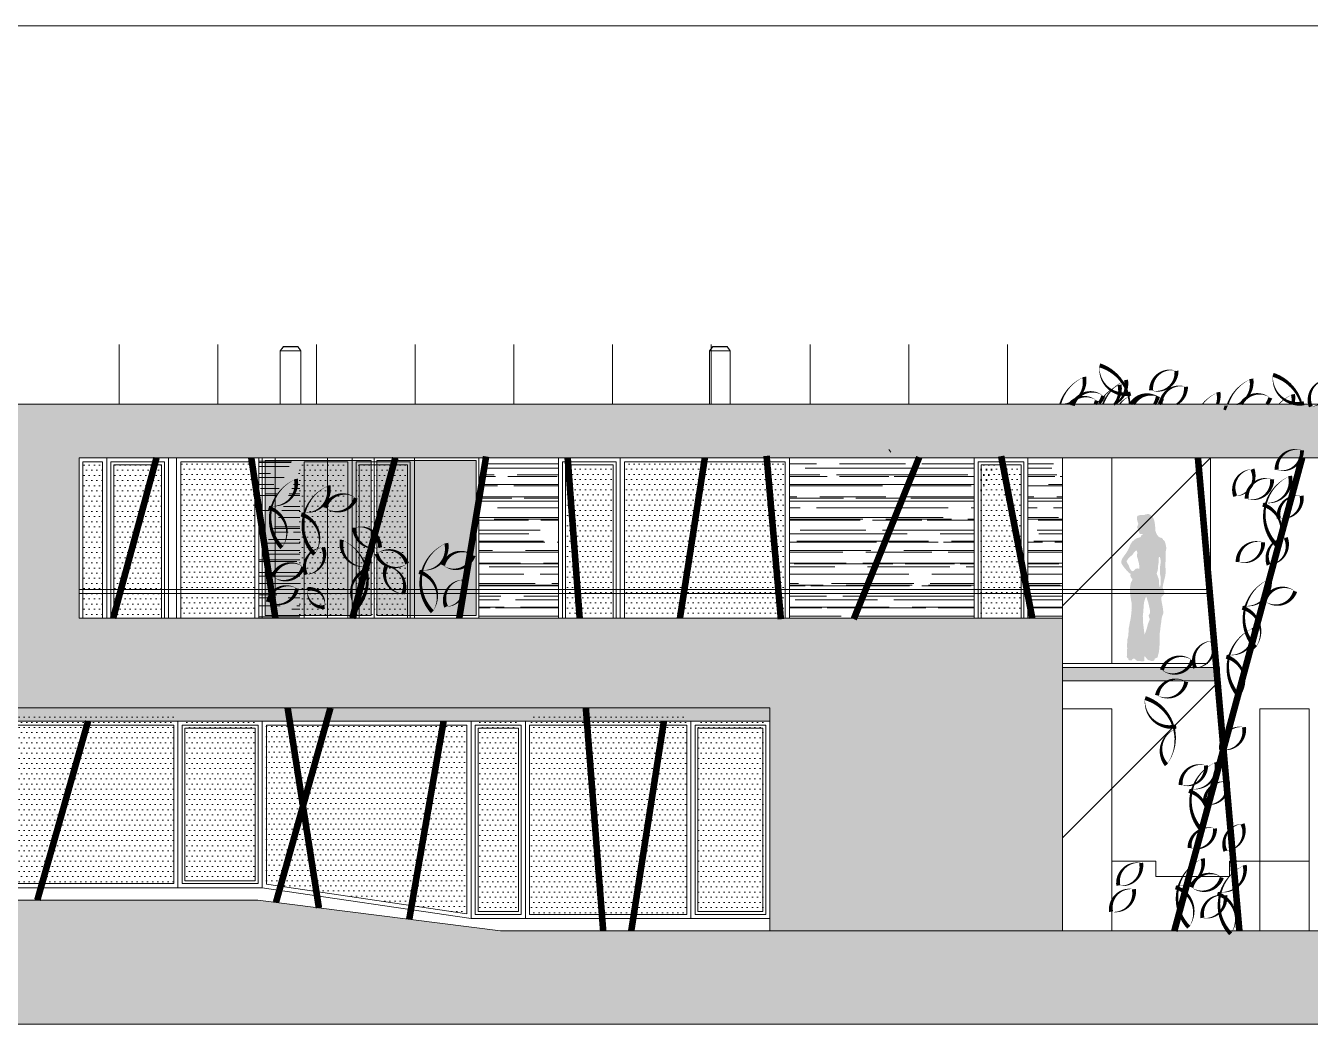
# Model space of a CAD drawing. Header units: metres. Extents: x -183 to 791, y -436 to 125.
# Drawn here: x 516.17 to 531.78, y -312.04 to -299.91 of the extents above; entities that cross this region are included whole.
import ezdxf

# ---------------------------------------------------------------- set-up
doc = ezdxf.new("R2010")
doc.units = ezdxf.units.M
doc.header["$MEASUREMENT"] = 0
doc.header["$XCLIPFRAME"] = 2
for name, color, linetype in [('01_SILNE', 1, 'Continuous'), ('okna', 4, 'Continuous'), ('SRAFA', 251, 'Continuous'), ('srafa fasada', 253, 'Continuous'), ('SRAFY', 3, 'Continuous'), ('SRAFY-TERÉN', 252, 'Continuous'), ('stafaz', 254, 'Continuous'), ('zariz.predmety', 203, 'Continuous')]:
    doc.layers.add(name, color=color, linetype=linetype)
doc.layers.add('FL', color=2, linetype='Continuous', plot=False)
doc.layers.add('FLOATING-WINDOWS', color=2, linetype='Continuous', plot=False)
doc.layers.add('nosne zdivo', color=6, linetype='Continuous', lineweight=50)
picture_1 = doc.add_image_def('image2.jpg', size_in_pixel=(1024, 512))
pattern_1 = [(0, (-0.158707, -2e-13), (0.03125, 0.0625), [0, -0.0625])]
pattern_2 = [(0, (0, 93.51336), (0.44, 0.2), [3, -0.4, 1, -0.2]), (0, (0.266, 93.61336), (-0.2, 0.266), [0.6, -0.066, 1.2, -0.15]), (0, (0.1, 93.68336), (1.04, 0.134), [1.6, -0.28, 0.8, -0.2])]
pattern_3 = [(0, (0, 93.513364), (0.03125, 0.0625), [0, -0.0625])]

msp = doc.modelspace()

# ---------------------------------------------------------------- hatches: boundary and pattern name
at = {"layer": 'FL', "linetype": 'Continuous', "lineweight": 0}
h = msp.add_hatch(dxfattribs=at)
h.set_pattern_fill('ANSI31', color=256, style=0)
edge = h.paths.add_edge_path()
edge.add_line((525.212, -305.16), (528.77, -305.16))
at = {"layer": 'nosne zdivo', "linetype": 'Continuous', "lineweight": 0}
msp.add_hatch(color=54, dxfattribs=at).paths.add_polyline_path([(528.35, -306.842), (528.35, -307.11), (528.402, -307.11)])
at = {"layer": 'SRAFA', "linetype": 'Continuous', "lineweight": 0}
h = msp.add_hatch(dxfattribs=at)
h.set_pattern_fill('DOTS', color=256, style=0)
h.paths.add_polyline_path([(517.1, -305.21), (516.862, -305.21), (516.862, -306.76), (517.1, -306.76)])
h = msp.add_hatch(dxfattribs=at)
h.set_pattern_fill('DOTS', color=256, style=0)
h.paths.add_polyline_path([(517.818, -305.245), (517.235, -305.245), (517.235, -306.76), (517.818, -306.76)])
h = msp.add_hatch(dxfattribs=at)
h.set_pattern_fill('DOTS', color=256, style=0)
h.set_pattern_definition(pattern_3)
h.paths.add_polyline_path([(518.95, -305.44), (518.916, -305.21), (518.05, -305.21), (518.05, -306.76), (518.95, -306.76)])
h = msp.add_hatch(dxfattribs=at)
h.set_pattern_fill('AR-RROOF', color=256, scale=0.2, style=0)
h.paths.add_polyline_path([(519.416, -305.16), (519, -305.16), (519, -306.077)])
for points in [[(519.076, -305.195), (520.365, -305.195), (520.365, -307.075), (519.076, -307.075)], [(520.435, -305.195), (521.64, -305.195), (521.64, -307.075), (520.435, -307.075)]]:
    msp.add_hatch(color=254, dxfattribs=at).paths.add_polyline_path(points)
h = msp.add_hatch(dxfattribs=at)
h.set_pattern_fill('DOTS', color=256, style=0)
h.set_pattern_definition(pattern_1)
h.paths.add_polyline_path([(519.491, -305.21), (520.041, -305.21), (520.041, -307.11), (519.491, -307.11)])
h = msp.add_hatch(dxfattribs=at)
h.set_pattern_fill('DOTS', color=256, style=0)
h.set_pattern_definition(pattern_1)
h.paths.add_polyline_path([(520.176, -305.245), (520.806, -305.245), (520.806, -307.11), (520.176, -307.11)])
h = msp.add_hatch(dxfattribs=at)
h.set_pattern_fill('AR-RROOF', color=256, scale=0.2, style=0)
h.set_pattern_definition(pattern_2)
h.paths.add_polyline_path([(522.641, -305.16), (521.76, -305.16), (521.675, -305.672), (521.675, -307.11), (522.641, -307.11)])
h = msp.add_hatch(dxfattribs=at)
h.set_pattern_fill('DOTS', color=256, style=0)
h.set_pattern_definition(pattern_3)
h.paths.add_polyline_path([(522.76, -305.245), (522.726, -305.245), (522.726, -307.11), (522.9, -307.11)])
h = msp.add_hatch(dxfattribs=at)
h.set_pattern_fill('DOTS', color=256, style=0)
h.set_pattern_definition(pattern_3)
h.paths.add_polyline_path([(523.309, -305.245), (522.76, -305.245), (522.9, -307.11), (523.309, -307.11)])
h = msp.add_hatch(dxfattribs=at)
h.set_pattern_fill('DOTS', color=256, style=0)
h.set_pattern_definition(pattern_3)
h.paths.add_polyline_path([(524.008, -305.21), (523.444, -305.21), (523.444, -307.11), (523.849, -307.11)])
h = msp.add_hatch(dxfattribs=at)
h.set_pattern_fill('DOTS', color=256, style=0)
h.set_pattern_definition(pattern_3)
h.paths.add_polyline_path([(524.994, -305.21), (524.008, -305.21), (523.849, -307.11), (525.161, -307.11)])
h = msp.add_hatch(dxfattribs=at)
h.set_pattern_fill('DOTS', color=256, style=0)
h.set_pattern_definition(pattern_3)
h.paths.add_polyline_path([(525.4, -305.21), (524.994, -305.21), (525.161, -307.11), (525.4, -307.11)])
h = msp.add_hatch(dxfattribs=at)
h.set_pattern_fill('AR-RROOF', color=256, scale=0.2, style=0)
h.set_pattern_definition(pattern_2)
h.paths.add_polyline_path([(526.845, -305.16), (525.45, -305.16), (525.45, -307.11), (526.056, -307.11)])
h = msp.add_hatch(dxfattribs=at)
h.set_pattern_fill('AR-RROOF', color=256, scale=0.2, style=0)
h.set_pattern_definition(pattern_2)
h.paths.add_polyline_path([(527.694, -305.16), (526.845, -305.16), (526.056, -307.11), (527.694, -307.11)])
h = msp.add_hatch(dxfattribs=at)
h.set_pattern_fill('DOTS', color=256, style=0)
h.paths.add_polyline_path([(527.948, -305.245), (527.779, -305.245), (527.779, -305.618)], flags=17)
h = msp.add_hatch(dxfattribs=at)
h.set_pattern_fill('DOTS', color=256, style=0)
h.set_pattern_definition(pattern_3)
h.paths.add_polyline_path([(528.045, -305.245), (527.779, -305.245), (527.779, -307.11), (528.265, -307.11), (528.265, -306.398)])
h = msp.add_hatch(dxfattribs=at)
h.set_pattern_fill('DOTS', color=256, style=0)
h.set_pattern_definition(pattern_3)
h.paths.add_polyline_path([(528.265, -305.245), (528.045, -305.245), (528.265, -306.398)], flags=17)
h = msp.add_hatch(dxfattribs=at)
h.set_pattern_fill('AR-RROOF', color=256, scale=0.2, style=0)
h.set_pattern_definition(pattern_2)
h.paths.add_polyline_path([(528.77, -305.16), (528.35, -305.16), (528.35, -306.842), (528.402, -307.11), (528.77, -307.11)])
h = msp.add_hatch(dxfattribs=at)
h.set_pattern_fill('AR-RROOF', color=256, scale=0.2, style=0)
h.paths.add_polyline_path([(519.5, -305.314), (519, -306.416), (519, -306.76), (519.5, -306.76)])
h = msp.add_hatch(dxfattribs=at)
h.set_pattern_fill('DOTS', color=256, style=0)
h.paths.add_polyline_path([(517.1, -306.81), (516.862, -306.81), (516.862, -307.11), (517.1, -307.11)])
h = msp.add_hatch(dxfattribs=at)
h.set_pattern_fill('DOTS', color=256, style=0)
h.paths.add_polyline_path([(517.818, -306.81), (517.235, -306.81), (517.235, -307.11), (517.818, -307.11)])
h = msp.add_hatch(dxfattribs=at)
h.set_pattern_fill('DOTS', color=256, style=0)
h.set_pattern_definition(pattern_3)
h.paths.add_polyline_path([(518.95, -306.81), (518.05, -306.81), (518.05, -307.11), (518.95, -307.11)])
h = msp.add_hatch(dxfattribs=at)
h.set_pattern_fill('AR-RROOF', color=256, scale=0.2, style=0)
h.paths.add_polyline_path([(519.5, -306.81), (519, -306.81), (519, -307.11), (519.5, -307.11)])
h = msp.add_hatch(dxfattribs=at)
h.set_pattern_fill('DOTS', color=256, style=0)
h.set_pattern_definition([(0, (0.86537, -3e-13), (0.03125, 0.0625), [0, -0.0625])])
h.paths.add_polyline_path([(515.516, -308.31), (517.966, -308.31), (517.966, -310.335), (515.516, -310.335)])
h = msp.add_hatch(dxfattribs=at)
h.set_pattern_fill('DOTS', color=256, style=0)
h.paths.add_polyline_path([(518.956, -308.345), (518.101, -308.345), (518.101, -310.3), (518.956, -310.3)])
h = msp.add_hatch(dxfattribs=at)
h.set_pattern_fill('DOTS', color=256, style=0)
h.set_pattern_definition(pattern_3)
h.paths.add_polyline_path([(519.091, -308.41), (519.091, -310.342), (521.53, -310.702), (521.53, -308.41)])
h = msp.add_hatch(dxfattribs=at)
h.set_pattern_fill('DOTS', color=256, style=0)
h.paths.add_polyline_path([(521.665, -308.345), (522.155, -308.345), (522.155, -310.675), (521.665, -310.675)])
h = msp.add_hatch(dxfattribs=at)
h.set_pattern_fill('DOTS', color=256, style=0)
h.paths.add_polyline_path([(522.29, -308.31), (524.202, -308.31), (524.202, -310.71), (522.29, -310.71)])
h = msp.add_hatch(dxfattribs=at)
h.set_pattern_fill('DOTS', color=256, style=0)
h.paths.add_polyline_path([(524.337, -308.345), (525.127, -308.345), (525.127, -310.675), (524.337, -310.675)])
at = {"layer": 'srafa fasada', "linetype": 'Continuous', "lineweight": 0}
msp.add_hatch(color=253, dxfattribs=at).paths.add_polyline_path([(516.815, -305.16), (532.263, -305.16), (532.263, -304.51), (531.888, -304.51, -0.111208), (531.788, -304.538, -0.030698), (531.778, -304.51), (529.405, -304.51, -0.011226), (529.394, -304.516, 0.00708), (529.399, -304.51), (514.48, -304.51), (514.48, -308.2), (525.212, -308.2), (525.212, -310.91), (528.77, -310.91), (528.77, -308.21), (528.77, -307.11), (516.815, -307.11)])
at = {"layer": 'SRAFY', "linetype": 'Continuous', "lineweight": 0}
for points in [[(530.64, -307.71), (530.412, -307.71, -0.033317), (530.381, -307.714, -0.004019), (530.379, -307.71), (530.297, -307.71, -0.388227), (529.978, -307.739, -0.032603), (529.989, -307.71), (528.77, -307.71), (528.77, -307.87), (530.058, -307.87, -0.20925), (530.248, -307.87), (530.543, -307.87), (530.654, -307.87)], [(525.212, -308.2), (514.48, -308.2), (513.543, -308.2, -0.079457), (513.505, -308.36), (525.212, -308.36)]]:
    msp.add_hatch(color=44, dxfattribs=at).paths.add_polyline_path(points)
msp.add_hatch(color=44, dxfattribs=at).paths.add_polyline_path([(530.297, -307.71), (529.989, -307.71, 0.032603), (529.978, -307.739, 0.388227)], flags=17)
msp.add_hatch(color=54, dxfattribs=at).paths.add_polyline_path([(515.291, -309.789), (516.476, -309.789), (516.476, -310.043), (515.291, -310.043)], flags=9)
h = msp.add_hatch(dxfattribs=at)
h.set_pattern_fill('DOTS', color=256, scale=0.5, style=0)
h.paths.add_polyline_path([(516.231, -309.789), (517.416, -309.789), (517.416, -310.043), (516.231, -310.043)], flags=9)
at = {"layer": 'SRAFY-TERÉN', "linetype": 'Continuous', "lineweight": 0}
msp.add_hatch(color=256, dxfattribs=at).paths.add_polyline_path([(543.77, -310.91), (541.575, -310.91), (541.575, -310.914), (541.153, -310.914), (541.153, -310.91), (530.835, -310.91, -0.032805), (530.813, -310.944, -0.021832), (530.783, -310.91), (521.936, -310.91), (518.986, -310.535), (508.562, -310.535, -0.013742), (508.557, -310.547, -0.069979), (508.492, -310.535), (507.93, -310.535), (507.93, -312.044), (543.77, -312.044)])
at = {"layer": 'stafaz', "linetype": 'Continuous', "ltscale": 0.001}
h = msp.add_hatch(color=256, dxfattribs=at)
h.paths.add_polyline_path([(529.598, -306.691), (529.601, -306.677), (529.61, -306.661), (529.617, -306.646), (529.62, -306.634), (529.607, -306.622), (529.601, -306.612), (529.596, -306.595), (529.596, -306.582), (529.597, -306.57), (529.581, -306.562), (529.57, -306.551), (529.559, -306.537), (529.548, -306.527), (529.539, -306.517), (529.527, -306.502), (529.516, -306.489), (529.505, -306.473), (529.497, -306.462), (529.491, -306.452), (529.486, -306.442), (529.483, -306.43), (529.483, -306.418), (529.487, -306.408), (529.491, -306.397), (529.495, -306.387), (529.501, -306.377), (529.508, -306.367), (529.517, -306.353), (529.526, -306.341), (529.537, -306.328), (529.545, -306.317), (529.551, -306.305), (529.56, -306.292), (529.568, -306.278), (529.572, -306.268), (529.579, -306.254), (529.584, -306.243), (529.588, -306.229), (529.593, -306.218), (529.599, -306.206), (529.606, -306.196), (529.614, -306.183), (529.627, -306.171), (529.638, -306.161), (529.654, -306.149), (529.667, -306.14), (529.677, -306.136), (529.687, -306.134), (529.698, -306.131), (529.708, -306.128), (529.719, -306.123), (529.727, -306.109), (529.727, -306.099), (529.74, -306.097), (529.747, -306.087), (529.732, -306.085), (529.722, -306.085), (529.712, -306.085), (529.702, -306.074), (529.699, -306.06), (529.692, -306.046), (529.689, -306.034), (529.686, -306.024), (529.678, -306.012), (529.677, -306.002), (529.679, -305.992), (529.685, -305.982), (529.689, -305.971), (529.691, -305.96), (529.679, -305.925), (529.676, -305.913), (529.674, -305.9), (529.674, -305.889), (529.676, -305.879), (529.682, -305.867), (529.693, -305.862), (529.706, -305.858), (529.718, -305.856), (529.732, -305.855), (529.744, -305.855), (529.757, -305.855), (529.768, -305.854), (529.779, -305.849), (529.793, -305.846), (529.807, -305.843), (529.823, -305.846), (529.841, -305.856), (529.851, -305.867), (529.865, -305.88), (529.871, -305.891), (529.879, -305.907), (529.884, -305.919), (529.887, -305.933), (529.89, -305.947), (529.892, -305.96), (529.893, -305.971), (529.894, -305.986), (529.897, -306.002), (529.897, -306.015), (529.897, -306.032), (529.899, -306.047), (529.903, -306.06), (529.907, -306.073), (529.913, -306.086), (529.92, -306.097), (529.929, -306.109), (529.938, -306.119), (529.953, -306.129), (529.967, -306.132), (529.978, -306.137), (529.989, -306.145), (529.991, -306.156), (530.003, -306.164), (530.014, -306.18), (530.019, -306.196), (530.023, -306.209), (530.026, -306.225), (530.029, -306.238), (530.031, -306.251), (530.031, -306.265), (530.029, -306.277), (530.026, -306.287), (530.025, -306.299), (530.023, -306.316), (530.023, -306.329), (530.023, -306.342), (530.023, -306.353), (530.024, -306.364), (530.024, -306.374), (530.024, -306.387), (530.024, -306.403), (530.023, -306.417), (530.021, -306.428), (530.019, -306.441), (530.019, -306.452), (530.019, -306.465), (530.02, -306.477), (530.021, -306.493), (530.023, -306.511), (530.024, -306.523), (530.024, -306.534), (530.025, -306.55), (530.022, -306.568), (530.021, -306.583), (530.018, -306.597), (530.015, -306.609), (530.012, -306.624), (530.008, -306.638), (530.005, -306.65), (530.002, -306.664), (529.998, -306.675), (529.997, -306.687), (529.992, -306.7), (529.99, -306.712), (529.989, -306.727), (529.989, -306.743), (529.993, -306.753), (529.997, -306.763), (530.003, -306.78), (530.007, -306.792), (530.008, -306.802), (530.003, -306.817), (529.993, -306.833), (529.981, -306.845), (529.971, -306.854), (529.972, -306.868), (529.972, -306.883), (529.972, -306.893), (529.975, -306.908), (529.979, -306.93), (529.981, -306.942), (529.983, -306.952), (529.986, -306.967), (529.989, -306.984), (529.993, -307.006), (529.993, -307.018), (529.995, -307.03), (529.995, -307.041), (529.994, -307.052), (529.991, -307.062), (529.983, -307.08), (529.978, -307.099), (529.973, -307.126), (529.971, -307.139), (529.971, -307.152), (529.969, -307.162), (529.967, -307.173), (529.964, -307.193), (529.963, -307.205), (529.961, -307.219), (529.959, -307.232), (529.958, -307.245), (529.957, -307.256), (529.955, -307.267), (529.954, -307.278), (529.952, -307.288), (529.951, -307.31), (529.951, -307.335), (529.951, -307.349), (529.951, -307.359), (529.951, -307.372), (529.951, -307.386), (529.951, -307.404), (529.95, -307.418), (529.949, -307.429), (529.949, -307.44), (529.947, -307.451), (529.947, -307.463), (529.946, -307.476), (529.945, -307.488), (529.943, -307.507), (529.94, -307.528), (529.938, -307.538), (529.933, -307.552), (529.93, -307.565), (529.926, -307.585), (529.916, -307.591), (529.904, -307.596), (529.894, -307.595), (529.89, -307.609), (529.883, -307.623), (529.869, -307.629), (529.851, -307.629), (529.84, -307.626), (529.83, -307.623), (529.811, -307.617), (529.798, -307.607), (529.787, -307.593), (529.776, -307.579), (529.765, -307.573), (529.764, -307.585), (529.764, -307.596), (529.763, -307.608), (529.765, -307.618), (529.765, -307.629), (529.754, -307.633), (529.741, -307.633), (529.73, -307.633), (529.718, -307.631), (529.707, -307.63), (529.691, -307.629), (529.677, -307.628), (529.665, -307.62), (529.655, -307.609), (529.641, -307.601), (529.628, -307.601), (529.617, -307.609), (529.615, -307.621), (529.604, -307.622), (529.588, -307.622), (529.577, -307.621), (529.571, -307.611), (529.571, -307.599), (529.557, -307.593), (529.551, -307.581), (529.552, -307.564), (529.553, -307.549), (529.553, -307.535), (529.553, -307.524), (529.553, -307.505), (529.555, -307.491), (529.556, -307.48), (529.556, -307.47), (529.554, -307.448), (529.554, -307.432), (529.556, -307.413), (529.559, -307.395), (529.558, -307.384), (529.558, -307.37), (529.563, -307.35), (529.566, -307.339), (529.569, -307.322), (529.571, -307.307), (529.57, -307.293), (529.572, -307.283), (529.573, -307.273), (529.572, -307.251), (529.574, -307.239), (529.575, -307.227), (529.58, -307.209), (529.583, -307.188), (529.585, -307.177), (529.587, -307.166), (529.589, -307.156), (529.595, -307.135), (529.596, -307.123), (529.598, -307.112), (529.6, -307.101), (529.604, -307.083), (529.604, -307.068), (529.605, -307.058), (529.606, -307.048), (529.607, -307.037), (529.609, -307.019), (529.608, -307.002), (529.61, -306.987), (529.61, -306.974), (529.61, -306.962), (529.61, -306.951), (529.61, -306.941), (529.61, -306.928), (529.608, -306.914), (529.605, -306.9), (529.602, -306.885), (529.6, -306.868), (529.597, -306.853), (529.595, -306.83), (529.593, -306.816), (529.591, -306.801), (529.591, -306.785), (529.591, -306.774), (529.591, -306.759), (529.591, -306.749), (529.591, -306.733), (529.593, -306.722), (529.595, -306.707)])
h.paths.add_polyline_path([(529.782, -306.853), (529.777, -306.866), (529.772, -306.877), (529.77, -306.888), (529.766, -306.899), (529.762, -306.914), (529.759, -306.931), (529.758, -306.945), (529.756, -306.959), (529.755, -306.977), (529.755, -306.989), (529.753, -307.003), (529.753, -307.013), (529.751, -307.03), (529.751, -307.041), (529.749, -307.052), (529.748, -307.065), (529.746, -307.079), (529.746, -307.092), (529.747, -307.103), (529.748, -307.124), (529.748, -307.145), (529.749, -307.161), (529.75, -307.177), (529.753, -307.193), (529.754, -307.207), (529.756, -307.22), (529.757, -307.233), (529.759, -307.244), (529.76, -307.256), (529.761, -307.267), (529.763, -307.279), (529.764, -307.291), (529.766, -307.305), (529.774, -307.292), (529.779, -307.281), (529.785, -307.263), (529.79, -307.249), (529.795, -307.231), (529.798, -307.218), (529.803, -307.2), (529.808, -307.181), (529.814, -307.165), (529.818, -307.154), (529.823, -307.141), (529.83, -307.128), (529.829, -307.114), (529.824, -307.104), (529.82, -307.093), (529.818, -307.082), (529.819, -307.072), (529.827, -307.059), (529.834, -307.047), (529.834, -307.03), (529.832, -307.008), (529.827, -306.985), (529.823, -306.971), (529.82, -306.952), (529.817, -306.94), (529.813, -306.924), (529.807, -306.904), (529.803, -306.891), (529.799, -306.881), (529.796, -306.868), (529.791, -306.858), (529.784, -306.842)], flags=16)
h.paths.add_polyline_path([(529.943, -306.688), (529.945, -306.706), (529.946, -306.716), (529.946, -306.731), (529.957, -306.722), (529.962, -306.709), (529.962, -306.697), (529.962, -306.685), (529.962, -306.673), (529.963, -306.661), (529.963, -306.65), (529.963, -306.638), (529.963, -306.626), (529.963, -306.615), (529.961, -306.6), (529.959, -306.59), (529.955, -306.573), (529.954, -306.562), (529.953, -306.544), (529.953, -306.533), (529.953, -306.517), (529.953, -306.505), (529.955, -306.492), (529.956, -306.48), (529.958, -306.465), (529.96, -306.453), (529.962, -306.442), (529.962, -306.431), (529.962, -306.42), (529.962, -306.41), (529.96, -306.393), (529.956, -306.374), (529.952, -306.363), (529.942, -306.367), (529.938, -306.383), (529.939, -306.393), (529.94, -306.405), (529.94, -306.416), (529.939, -306.431), (529.936, -306.443), (529.935, -306.454), (529.933, -306.466), (529.931, -306.477), (529.931, -306.489), (529.93, -306.5), (529.928, -306.52), (529.925, -306.532), (529.921, -306.545), (529.917, -306.555), (529.915, -306.567), (529.919, -306.58), (529.923, -306.591), (529.93, -306.607), (529.933, -306.617), (529.939, -306.632), (529.942, -306.647), (529.942, -306.665), (529.943, -306.677)], flags=16)
h.paths.add_polyline_path([(529.701, -306.509), (529.704, -306.498), (529.704, -306.486), (529.704, -306.475), (529.702, -306.464), (529.699, -306.45), (529.698, -306.439), (529.693, -306.421), (529.689, -306.408), (529.686, -306.393), (529.682, -306.382), (529.678, -306.369), (529.676, -306.357), (529.676, -306.345), (529.677, -306.331), (529.679, -306.319), (529.677, -306.305), (529.673, -306.294), (529.666, -306.284), (529.638, -306.31), (529.632, -306.321), (529.625, -306.331), (529.616, -306.342), (529.602, -306.354), (529.59, -306.364), (529.575, -306.377), (529.566, -306.389), (529.558, -306.401), (529.551, -306.412), (529.551, -306.425), (529.556, -306.435), (529.562, -306.449), (529.572, -306.462), (529.576, -306.473), (529.58, -306.484), (529.584, -306.494), (529.59, -306.51), (529.601, -306.523), (529.61, -306.533), (529.621, -306.539), (529.632, -306.535), (529.643, -306.525), (529.654, -306.514), (529.665, -306.507), (529.678, -306.505), (529.691, -306.506)], flags=16)

# ---------------------------------------------------------------- linework, layer by layer
at = {"linetype": 'Continuous', "lineweight": 0}
for p, q in [((530.538, -307.66), (528.77, -307.66)), ((530.678, -307.71), (528.77, -307.71)), ((530.543, -307.87), (528.77, -307.87)), ((528.77, -308.21), (528.77, -310.91)), ((531.17, -308.21), (531.17, -310.91))]:
    msp.add_line(p, q, dxfattribs=at)
at = {"layer": '01_SILNE', "linetype": 'Continuous', "lineweight": 0}
for p, q in [((521.58, -304.51), (514.48, -304.51)), ((532.263, -304.51), (521.58, -304.51)), ((516.815, -305.16), (532.263, -305.16)), ((516.815, -307.11), (528.77, -307.11)), ((528.77, -307.11), (528.77, -310.91)), ((525.212, -308.2), (514.48, -308.2)), ((525.212, -310.91), (525.212, -308.2)), ((518.986, -310.535), (507.93, -310.535)), ((518.986, -310.535), (521.936, -310.91)), ((521.936, -310.91), (543.77, -310.91))]:
    msp.add_line(p, q, dxfattribs=at)
at = {"layer": 'FLOATING-WINDOWS', "linetype": 'Continuous', "lineweight": 0}
for p, q in [((519.125, -305.16), (521.675, -305.16)), ((530.569, -305.16), (528.77, -306.959)), ((530.678, -307.87), (528.77, -309.778))]:
    msp.add_line(p, q, dxfattribs=at)
at = {"layer": 'FLOATING-WINDOWS', "color": 254, "linetype": 'Continuous', "lineweight": 0}
msp.add_line((530.543, -307.87), (530.678, -307.87), dxfattribs=at)
at = {"layer": 'FLOATING-WINDOWS', "linetype": 'Continuous', "lineweight": 0, "flags": 128}
for points in [[(514.48, -304.51), (514.48, -308.2), (525.212, -308.2), (525.212, -310.91), (528.77, -310.91), (528.77, -307.11), (516.815, -307.11), (516.815, -305.16), (532.263, -305.16), (532.263, -304.51)], [(507.93, -310.535), (507.93, -312.044), (543.77, -312.044), (543.77, -310.91), (521.936, -310.91), (518.986, -310.535)]]:
    msp.add_lwpolyline(points, close=True, dxfattribs=at)
at = {"layer": 'nosne zdivo', "linetype": 'Continuous', "lineweight": 0}
for p, q in [((517.3, -304.51), (517.3, -303.784)), ((518.5, -304.51), (518.5, -303.784)), ((519.7, -304.51), (519.7, -303.784)), ((520.9, -304.51), (520.9, -303.784)), ((522.1, -304.51), (522.1, -303.784)), ((523.3, -304.51), (523.3, -303.784)), ((524.5, -304.51), (524.5, -303.784)), ((525.7, -304.51), (525.7, -303.784)), ((526.9, -304.51), (526.9, -303.784)), ((528.1, -304.51), (528.1, -303.784)), ((530.678, -307.87), (530.678, -307.71))]:
    msp.add_line(p, q, dxfattribs=at)
at = {"layer": 'nosne zdivo', "linetype": 'Continuous', "lineweight": 0, "flags": 128}
msp.add_lwpolyline([(526.683, -305.094), (526.657, -305.061)], dxfattribs=at)
at = {"layer": 'okna', "linetype": 'Continuous', "lineweight": 0}
for p, q in [((517.9, -305.16), (517.9, -307.11)), ((517.9, -305.16), (518, -305.16)), ((519, -305.16), (519, -307.11)), ((519, -305.16), (519.6, -305.16)), ((519.041, -307.11), (519.041, -305.16)), ((521.675, -307.11), (521.675, -305.16)), ((530.53, -306.76), (516.815, -306.76)), ((529.37, -306.76), (516.815, -306.76)), ((530.532, -306.81), (516.815, -306.81)), ((529.37, -306.81), (516.815, -306.81)), ((528.35, -306.76), (530.53, -306.76)), ((528.35, -306.76), (530.53, -306.76)), ((528.77, -308.21), (529.37, -308.21)), ((528.77, -308.21), (529.37, -308.21)), ((529.37, -308.21), (529.37, -310.91)), ((529.37, -308.21), (529.37, -310.91)), ((529.37, -308.21), (529.37, -310.91)), ((529.37, -308.21), (529.37, -310.91)), ((531.17, -308.21), (531.77, -308.21)), ((531.17, -308.21), (531.17, -310.91)), ((531.17, -308.21), (531.77, -308.21)), ((531.77, -308.21), (531.77, -310.91)), ((531.77, -308.21), (531.77, -310.91)), ((529.37, -310.06), (529.906, -310.06)), ((529.906, -310.06), (529.906, -310.249)), ((530.801, -310.06), (531.77, -310.06)), ((530.801, -310.249), (530.801, -310.06)), ((529.906, -310.249), (530.801, -310.249)), ((519.041, -310.385), (521.58, -310.76)), ((524.252, -310.76), (525.212, -310.76))]:
    msp.add_line(p, q, dxfattribs=at)
for points in [[(516.815, -305.16), (517.9, -305.16), (517.9, -307.11), (516.815, -307.11)], [(516.815, -305.16), (517.15, -305.16), (517.15, -307.11), (516.815, -307.11)], [(516.862, -305.21), (517.1, -305.21), (517.1, -307.11), (516.862, -307.11)], [(517.15, -305.16), (517.903, -305.16), (517.903, -307.11), (517.15, -307.11)], [(517.2, -305.21), (517.853, -305.21), (517.853, -307.11), (517.2, -307.11)], [(517.235, -305.245), (517.818, -305.245), (517.818, -307.11), (517.235, -307.11)], [(518, -305.16), (519, -305.16), (519, -307.11), (518, -307.11)], [(518.05, -305.21), (518.95, -305.21), (518.95, -307.11), (518.05, -307.11)], [(519.041, -305.16), (520.4, -305.16), (520.4, -307.11), (519.041, -307.11)], [(519.076, -305.195), (520.365, -305.195), (520.365, -307.075), (519.076, -307.075)], [(520.4, -305.16), (521.675, -305.16), (521.675, -307.11), (520.4, -307.11)], [(520.435, -305.195), (521.64, -305.195), (521.64, -307.075), (520.435, -307.075)], [(522.641, -305.16), (523.394, -305.16), (523.394, -307.11), (522.641, -307.11)], [(522.691, -305.21), (523.344, -305.21), (523.344, -307.11), (522.691, -307.11)], [(522.726, -305.245), (523.309, -305.245), (523.309, -307.11), (522.726, -307.11)], [(523.394, -305.16), (525.45, -305.16), (525.45, -307.11), (523.394, -307.11)], [(523.444, -305.21), (525.4, -305.21), (525.4, -307.11), (523.444, -307.11)], [(527.694, -305.16), (528.35, -305.16), (528.35, -307.11), (527.694, -307.11)], [(527.744, -305.21), (528.3, -305.21), (528.3, -307.11), (527.744, -307.11)], [(527.779, -305.245), (528.265, -305.245), (528.265, -307.11), (527.779, -307.11)], [(515.466, -308.36), (518.016, -308.36), (518.016, -310.385), (515.466, -310.385)], [(515.516, -308.41), (517.966, -308.41), (517.966, -310.335), (515.516, -310.335)], [(518.016, -308.36), (519.041, -308.36), (519.041, -310.385), (518.016, -310.385)], [(518.066, -308.41), (518.991, -308.41), (518.991, -310.335), (518.066, -310.335)], [(519.041, -308.36), (519.041, -310.385), (521.58, -310.76), (521.58, -308.36)], [(519.091, -308.41), (519.091, -310.342), (521.53, -310.702), (521.53, -308.41)], [(521.58, -308.36), (522.24, -308.36), (522.24, -310.76), (521.58, -310.76)], [(521.63, -308.41), (522.19, -308.41), (522.19, -310.71), (521.63, -310.71)], [(522.24, -308.36), (524.252, -308.36), (524.252, -310.76), (522.24, -310.76)], [(522.29, -308.41), (524.202, -308.41), (524.202, -310.71), (522.29, -310.71)], [(524.302, -308.41), (525.162, -308.41), (525.162, -310.71), (524.302, -310.71)], [(518.101, -308.445), (518.956, -308.445), (518.956, -310.3), (518.101, -310.3)], [(521.665, -308.445), (522.155, -308.445), (522.155, -310.675), (521.665, -310.675)], [(524.337, -308.445), (525.127, -308.445), (525.127, -310.675), (524.337, -310.675)]]:
    msp.add_lwpolyline(points, close=True, dxfattribs=at)
for points in [[(530.538, -307.66), (529.37, -307.66), (529.37, -305.16), (530.569, -305.16), (530.569, -306.854)], [(530.538, -307.66), (529.37, -307.66), (529.37, -305.16), (530.569, -305.16)], [(521.58, -310.76), (521.58, -308.36), (525.212, -308.36), (525.212, -310.91)]]:
    msp.add_lwpolyline(points, dxfattribs=at)
at = {"layer": 'SRAFA', "linetype": 'Continuous', "lineweight": 0}
for p, q in [((519.26, -303.86), (519.298, -303.81)), ((519.26, -304.51), (519.26, -303.86)), ((519.26, -303.86), (519.51, -303.86)), ((519.298, -303.81), (519.472, -303.81)), ((519.51, -303.86), (519.472, -303.81)), ((519.51, -303.86), (519.51, -304.51)), ((524.48, -303.86), (524.518, -303.81)), ((524.48, -304.51), (524.48, -303.86)), ((524.48, -303.86), (524.73, -303.86)), ((524.518, -303.81), (524.692, -303.81)), ((524.73, -303.86), (524.692, -303.81)), ((524.73, -303.86), (524.73, -304.51))]:
    msp.add_line(p, q, dxfattribs=at)
for points in [[(519.2, -305.16), (519.833, -305.16), (519.833, -307.11), (519.2, -307.11)], [(519.55, -305.21), (520.083, -305.21), (520.083, -307.11), (519.55, -307.11)], [(520.133, -305.16), (520.891, -305.16), (520.891, -307.11), (520.133, -307.11)], [(520.183, -305.21), (520.841, -305.21), (520.841, -307.11), (520.183, -307.11)], [(520.218, -305.245), (520.806, -305.245), (520.806, -307.11), (520.218, -307.11)]]:
    msp.add_lwpolyline(points, close=True, dxfattribs=at)
at = {"layer": 'SRAFY', "linetype": 'Continuous', "lineweight": 0}
for p, q in [((521.373, -305.16), (526.646, -305.16)), ((522.915, -305.16), (523.068, -305.16)), ((524.685, -305.16), (524.839, -305.16)), ((528.77, -307.11), (528.77, -305.16)), ((524.087, -307.11), (523.933, -307.11))]:
    msp.add_line(p, q, dxfattribs=at)
at = {"layer": 'SRAFY', "color": 44, "linetype": 'Continuous', "lineweight": 0}
msp.add_line((525.212, -308.36), (508.93, -308.36), dxfattribs=at)
at = {"layer": 'SRAFY', "color": 44, "linetype": 'Continuous', "lineweight": 0, "const_width": 0.08, "flags": 128}
for points in [[(517.756, -305.16), (517.229, -307.11)], [(518.908, -305.16), (519.201, -307.11)], [(520.136, -307.11), (520.659, -305.16)], [(521.763, -305.144), (521.436, -307.11)], [(522.754, -305.16), (522.9, -307.11)], [(524.119, -307.11), (524.422, -305.16)], [(525.172, -305.137), (525.346, -307.122)], [(526.232, -307.12), (527.028, -305.153)], [(528.402, -307.11), (528.024, -305.14)], [(530.129, -310.91), (531.683, -305.16)], [(530.92, -310.91), (530.416, -305.16)], [(519.208, -310.563), (519.87, -308.2)], [(519.35, -308.2), (519.73, -310.63)], [(522.975, -308.2), (523.186, -310.91)], [(516.924, -308.36), (516.307, -310.535)], [(521.246, -308.36), (520.828, -310.769)], [(523.527, -310.91), (523.924, -308.36)]]:
    msp.add_lwpolyline(points, dxfattribs=at)
at = {"layer": 'zariz.predmety', "color": 253, "linetype": 'Continuous', "ltscale": 0.001}
for points in [[(529.586, -304.51, 0.0181, 0.05, 0.316195), (529.221, -304.037, 0, 0, 0), (529.221, -304.037, 0, 0.05, 0.520567), (529.598, -304.381, 0, 0.05, 0.520567), (529.591, -304.412, 0, 0.0154, 0.149233), (529.465, -304.51, 0, 0, 0)], [(528.724, -304.51, 0.0413, 0.05, 0.084025), (528.723, -304.504, 0, 0.05, 0.520567), (529.033, -304.178, 0, 0.0229, 0.223658), (528.741, -304.51, 0, 0, 0)], [(529.394, -304.516, 0.0159, 0.05, 0.339435), (529.541, -304.215, 0, 0.0209, 0.203594), (529.26, -304.51, 0, 0.0209, 0.203594)], [(530.887, -304.514, 0.0128, 0.05, 0.372704), (531.064, -304.201, 0, 0.0217, 0.211165), (530.778, -304.51, 0, 0.0217, 0.211165)], [(531.674, -304.502, 0.0244, 0.05, 0.250948), (531.329, -304.152, 0, 0, 0), (531.329, -304.152, 0, 0.05, 0.520567), (531.706, -304.497, 0, 0.0245, 0.239565), (531.695, -304.51, 0, 0, 0)], [(529.217, -304.493, 0.0392, 0.05, 0.103735), (529.265, -304.408, 0, 0.05, 0.520567), (528.894, -304.526, 0, 0, 0), (528.894, -304.526, 0, 0, 0)], [(529.394, -304.516, 0.0251, 0.05, 0.243333), (529.463, -304.273, 0, 0.0178, 0.172137), (529.208, -304.51, 0, 0.0178, 0.172137)], [(529.889, -304.51, 0.0388, 0.05, 0.108358), (529.928, -304.416, 0, 0, 0), (529.928, -304.416, 0, 0.0419, 0.425803), (529.599, -304.51, 0, 0, 0)], [(530.158, -304.51, 0.0224, 0.05, 0.271091), (530.27, -304.298, 0, 0, 0), (530.27, -304.298, 0, 0.0473, 0.488011), (529.962, -304.51, 0, 0, 0)], [(530.653, -304.51, 0.0358, 0.05, 0.136798), (530.664, -304.363, 0, 0.0124, 0.119168), (530.468, -304.51, 0, 0.0124, 0.119168)], [(531.253, -304.51, 0.0402, 0.05, 0.094624), (531.295, -304.432, 0, 0.0453, 0.463992), (530.941, -304.51, 0, 0, 0)], [(531.568, -304.51, 0.0384, 0.05, 0.111729), (531.571, -304.389, 0, 0.0106, 0.102361), (531.398, -304.51, 0, 0, 0)], [(529.168, -304.51, 0.0447, 0.05, 0.051147), (529.187, -304.466, 0, 0.0408, 0.413223), (528.855, -304.51, 0, 0, 0)], [(529.946, -304.51, 0.0419, 0.05, 0.078048), (529.978, -304.444, 0, 0.0437, 0.445783), (529.631, -304.51, 0, 0, 0)], [(530.764, -304.562, 0.0472, 0.05, 0.02656), (530.732, -304.551, 0, 0.05, 0.520567), (530.754, -304.527, 0, 0, 0)]]:
    msp.add_lwpolyline(points, format="xyseb", dxfattribs=at)
for points in [[(530.155, -304.104, 0, 0, 0.520567), (530.155, -304.104, 0, 0.05, 0.520567), (529.847, -304.341, 0, 0.05, 0.520567), (530.155, -304.104, 0.05, 0.05, 0)], [(531.788, -304.538, 0, 0, 0.520567), (531.788, -304.538, 0, 0.05, 0.520567), (531.996, -304.209, 0, 0.05, 0.520567), (531.788, -304.538, 0.05, 0.05, 0)], [(531.68, -305.069, 0, 0, 0.520567), (531.68, -305.069, 0, 0.05, 0.520567), (531.372, -305.306, 0, 0.05, 0.520567), (531.68, -305.069, 0.05, 0.05, 0)], [(530.87, -305.627, 0, 0, 0.520567), (530.87, -305.627, 0, 0.05, 0.520567), (531.078, -305.299, 0, 0.05, 0.520567), (530.87, -305.627, 0.05, 0.05, 0)], [(519.279, -306.253, 0, 0, 0.520567), (519.279, -306.253, 0, 0.05, 0.520567), (519.119, -305.768, 0, 0.05, 0.520567), (519.14, -305.744, 0, 0.05, 0.520567), (519.45, -305.418, 0, 0.05, 0.520567), (519.279, -306.253, 0.05, 0.05, 0)], [(531.009, -305.658, 0, 0, 0.520567), (531.009, -305.658, 0, 0.05, 0.520567), (531.318, -305.422, 0, 0.05, 0.520567), (531.009, -305.658, 0.05, 0.05, 0)], [(531.365, -306.215, 0, 0, 0.520567), (531.365, -306.215, 0, 0.05, 0.520567), (531.205, -305.73, 0, 0.05, 0.520567), (531.226, -305.707, 0, 0.05, 0.520567), (531.536, -305.381, 0, 0.05, 0.520567), (531.365, -306.215, 0.05, 0.05, 0)], [(519.676, -306.333, 0, 0, 0.520567), (519.676, -306.333, 0, 0.05, 0.520567), (519.515, -305.848, 0, 0.05, 0.520567), (519.537, -305.824, 0, 0.05, 0.520567), (519.847, -305.498, 0, 0.05, 0.520567), (519.676, -306.333, 0.05, 0.05, 0)], [(519.806, -305.767, 0, 0, 0.520567), (519.806, -305.767, 0, 0.05, 0.520567), (520.177, -305.649, 0, 0.05, 0.520567), (519.806, -305.767, 0.05, 0.05, 0)], [(531.676, -305.622, 0, 0, 0.520567), (531.676, -305.622, 0, 0.05, 0.520567), (531.399, -305.895, 0, 0.05, 0.520567), (531.676, -305.622, 0.05, 0.05, 0)], [(520.471, -306.248, 0, 0, -0.520567), (520.471, -306.248, 0, 0.05, -0.520567), (520.162, -306.011, 0, 0.05, -0.520567), (520.471, -306.248, 0.05, 0.05, 0)], [(519.572, -306.579, 0, 0, 0.520567), (519.572, -306.579, 0, 0.05, 0.520567), (519.781, -306.251, 0, 0.05, 0.520567), (519.572, -306.579, 0.05, 0.05, 0)], [(520.18, -306.991, 0, 0, -0.520567), (520.18, -306.991, 0, 0.05, -0.520567), (520.34, -306.506, 0, 0.05, -0.520567), (520.319, -306.483, 0, 0.05, -0.520567), (520.009, -306.157, 0, 0.05, -0.520567), (520.18, -306.991, 0.05, 0.05, 0)], [(521.109, -307.032, 0, 0, 0.520567), (521.109, -307.032, 0, 0.05, 0.520567), (520.948, -306.547, 0, 0.05, 0.520567), (520.969, -306.524, 0, 0.05, 0.520567), (521.279, -306.198, 0, 0.05, 0.520567), (521.109, -307.032, 0.05, 0.05, 0)], [(531.208, -306.188, 0, 0, 0.520567), (531.208, -306.188, 0, 0.05, 0.520567), (530.899, -306.425, 0, 0.05, 0.520567), (531.208, -306.188, 0.05, 0.05, 0)], [(531.276, -306.461, 0, 0, 0.520567), (531.276, -306.461, 0, 0.05, 0.520567), (531.484, -306.132, 0, 0.05, 0.520567), (531.276, -306.461, 0.05, 0.05, 0)], [(520.801, -306.446, 0, 0, -0.520567), (520.801, -306.446, 0, 0.05, -0.520567), (520.431, -306.327, 0, 0.05, -0.520567), (520.801, -306.446, 0.05, 0.05, 0)], [(521.239, -306.467, 0, 0, 0.520567), (521.239, -306.467, 0, 0.05, 0.520567), (521.61, -306.348, 0, 0.05, 0.520567), (521.239, -306.467, 0.05, 0.05, 0)], [(519.169, -306.605, 0, 0, 0.520567), (519.169, -306.605, 0, 0.05, 0.520567), (519.54, -306.486, 0, 0.05, 0.520567), (519.169, -306.605, 0.05, 0.05, 0)], [(520.754, -306.812, 0, 0, -0.520567), (520.754, -306.812, 0, 0.05, -0.520567), (520.546, -306.483, 0, 0.05, -0.520567), (520.754, -306.812, 0.05, 0.05, 0)], [(519.464, -306.748, 0, 0, 0.520567), (519.464, -306.748, 0, 0.05, 0.520567), (519.111, -306.911, 0, 0.05, 0.520567), (519.464, -306.748, 0.05, 0.05, 0)], [(521.276, -306.971, 0, 0, 0.520567), (521.276, -306.971, 0, 0.05, 0.520567), (521.484, -306.642, 0, 0.05, 0.520567), (521.276, -306.971, 0.05, 0.05, 0)], [(531.116, -307.467, 0, 0, 0.520567), (531.116, -307.467, 0, 0.05, 0.520567), (530.956, -306.982, 0, 0.05, 0.520567), (530.977, -306.959, 0, 0.05, 0.520567), (531.287, -306.633, 0, 0.05, 0.520567), (531.116, -307.467, 0.05, 0.05, 0)], [(519.594, -306.755, 0, 0, 0.520567), (519.594, -306.755, 0, 0.05, 0.520567), (519.799, -306.973, 0, 0.05, 0.520567), (519.594, -306.755, 0.05, 0.05, 0)], [(531.227, -306.902, 0, 0, 0.520567), (531.227, -306.902, 0, 0.05, 0.520567), (531.598, -306.783, 0, 0.05, 0.520567), (531.227, -306.902, 0.05, 0.05, 0)], [(530.921, -308.062, 0, 0, 0.520567), (530.921, -308.062, 0, 0.05, 0.520567), (530.761, -307.577, 0, 0.05, 0.520567), (530.782, -307.554, 0, 0.05, 0.520567), (531.092, -307.227, 0, 0.05, 0.520567), (530.921, -308.062, 0.05, 0.05, 0)], [(530.381, -307.714, 0, 0, 0.520567), (530.381, -307.714, 0, 0.05, 0.520567), (530.589, -307.385, 0, 0.05, 0.520567), (530.381, -307.714, 0.05, 0.05, 0)], [(529.978, -307.739, 0, 0, 0.520567), (529.978, -307.739, 0, 0.05, 0.520567), (530.348, -307.621, 0, 0.05, 0.520567), (529.978, -307.739, 0.05, 0.05, 0)], [(530.273, -307.882, 0, 0, 0.520567), (530.273, -307.882, 0, 0.05, 0.520567), (529.919, -308.046, 0, 0.05, 0.520567), (530.273, -307.882, 0.05, 0.05, 0)], [(529.774, -308.08, 0, 0, 0.520567), (529.774, -308.08, 0, 0.05, 0.520567), (530.151, -308.424, 0, 0.05, 0.520567), (530.144, -308.455, 0, 0.05, 0.520567), (530.034, -308.891, 0, 0.05, 0.520567), (529.774, -308.08, 0.05, 0.05, 0)], [(530.976, -308.434, 0, 0, 0.520567), (530.976, -308.434, 0, 0.05, 0.520567), (530.699, -308.706, 0, 0.05, 0.520567), (530.976, -308.434, 0.05, 0.05, 0)], [(530.206, -309.135, 0, 0, 0.520567), (530.206, -309.135, 0, 0.05, 0.520567), (530.515, -308.899, 0, 0.05, 0.520567), (530.206, -309.135, 0.05, 0.05, 0)], [(530.467, -309.693, 0, 0, 0.520567), (530.467, -309.693, 0, 0.05, 0.520567), (530.307, -309.208, 0, 0.05, 0.520567), (530.328, -309.184, 0, 0.05, 0.520567), (530.638, -308.858, 0, 0.05, 0.520567), (530.467, -309.693, 0.05, 0.05, 0)], [(530.779, -309.099, 0, 0, 0.520567), (530.779, -309.099, 0, 0.05, 0.520567), (530.501, -309.372, 0, 0.05, 0.520567), (530.779, -309.099, 0.05, 0.05, 0)], [(530.623, -309.665, 0, 0, 0.520567), (530.623, -309.665, 0, 0.05, 0.520567), (530.314, -309.902, 0, 0.05, 0.520567), (530.623, -309.665, 0.05, 0.05, 0)], [(530.75, -309.938, 0, 0, 0.520567), (530.75, -309.938, 0, 0.05, 0.520567), (530.958, -309.609, 0, 0.05, 0.520567), (530.75, -309.938, 0.05, 0.05, 0)], [(529.725, -310.084, 0, 0, 0.520567), (529.725, -310.084, 0, 0.05, 0.520567), (529.448, -310.357, 0, 0.05, 0.520567), (529.725, -310.084, 0.05, 0.05, 0)], [(530.304, -310.865, 0, 0, 0.520567), (530.304, -310.865, 0, 0.05, 0.520567), (530.144, -310.38, 0, 0.05, 0.520567), (530.165, -310.356, 0, 0.05, 0.520567), (530.475, -310.03, 0, 0.05, 0.520567), (530.304, -310.865, 0.05, 0.05, 0)], [(530.813, -310.944, 0, 0, 0.520567), (530.813, -310.944, 0, 0.05, 0.520567), (530.652, -310.459, 0, 0.05, 0.520567), (530.674, -310.436, 0, 0.05, 0.520567), (530.984, -310.11, 0, 0.05, 0.520567), (530.813, -310.944, 0.05, 0.05, 0)], [(530.336, -310.379, 0, 0, 0.520567), (530.336, -310.379, 0, 0.05, 0.520567), (530.706, -310.26, 0, 0.05, 0.520567), (530.336, -310.379, 0.05, 0.05, 0)], [(529.637, -310.403, 0, 0, 0.520567), (529.637, -310.403, 0, 0.05, 0.520567), (529.36, -310.676, 0, 0.05, 0.520567), (529.637, -310.403, 0.05, 0.05, 0)], [(530.747, -310.478, 0, 0, 0.520567), (530.747, -310.478, 0, 0.05, 0.520567), (530.47, -310.751, 0, 0.05, 0.520567), (530.747, -310.478, 0.05, 0.05, 0)]]:
    msp.add_lwpolyline(points, format="xyseb", close=True, dxfattribs=at)

# ---------------------------------------------------------------- pictures from other files: only their frames are drawn
at = {"linetype": 'Continuous', "lineweight": 0}
image = msp.add_image(picture_1, insert=(484.789, -325.96), size_in_units=(139.945, 69.972), dxfattribs=at)
image.set_boundary_path([(212.73, 376.683), (176.145, 376.683), (176.145, 398.635), (168.828, 398.635), (168.885, 320.89), (328.707, 320.89), (431.075, 320.89), (431.075, 390.898), (431.075, 383.412), (431.075, 401.378), (403.221, 401.378), (350.586, 401.378), (350.586, 354.548), (291.756, 354.548), (291.756, 349.792), (291.479, 349.426), (290.204, 349.426), (289.927, 349.792), (289.927, 354.548), (273.079, 354.548), (253.56, 354.548), (253.56, 349.792), (253.283, 349.426), (252.009, 349.426), (251.731, 349.792), (251.731, 354.548), (216.755, 354.548), (216.755, 398.635), (210.17, 398.635), (210.17, 381.988), (211.982, 377.854), (212.73, 377.854), (212.73, 376.683)])

doc.saveas('drawing.dxf')
